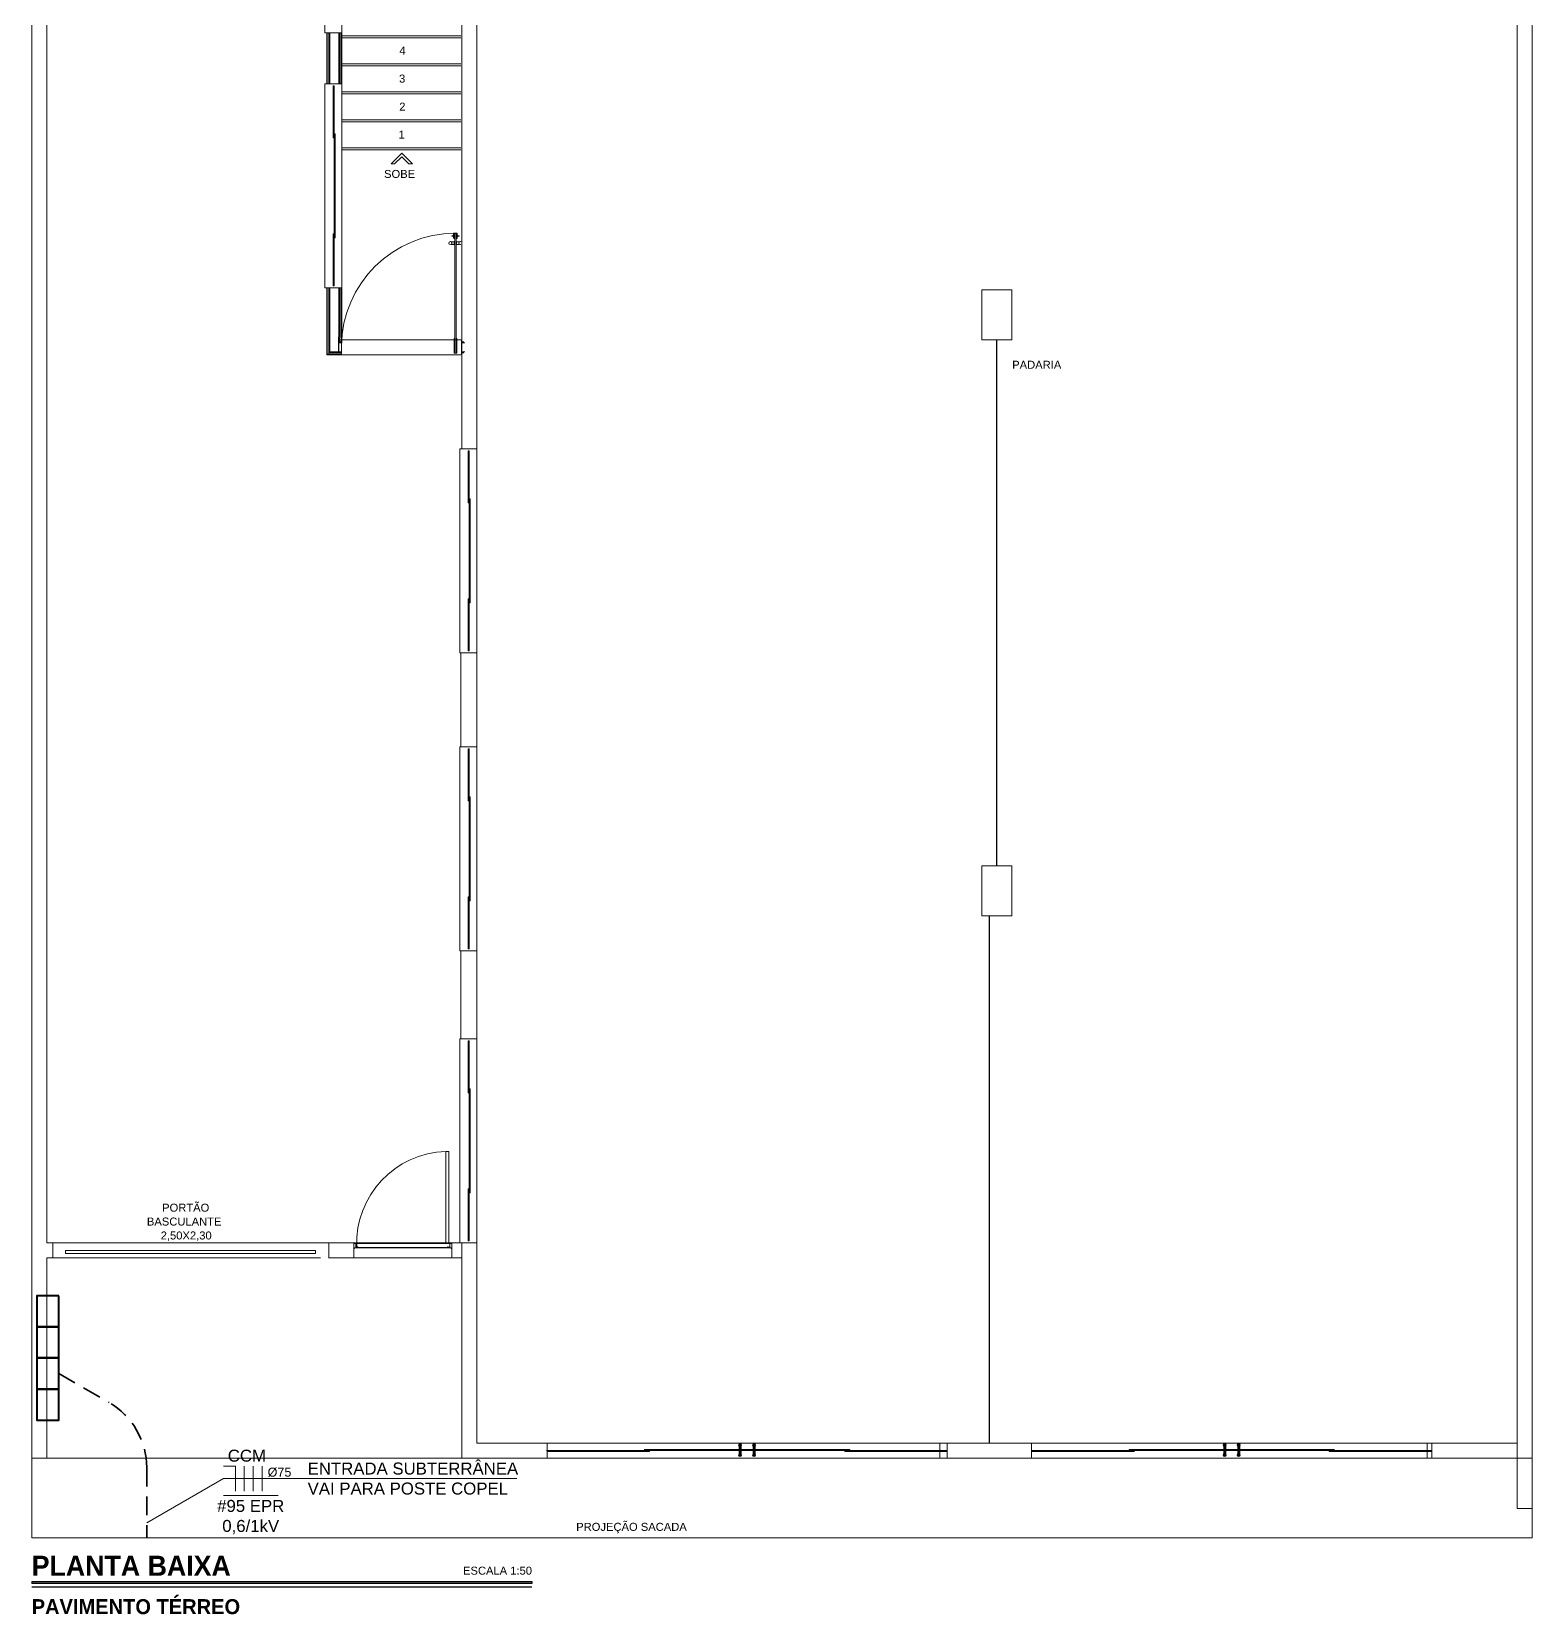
# Model space of a CAD drawing. Header units: millimetres. Extents: x 565.4 to 596.6, y 239.2 to 280.8.
# Drawn here: x 565.43 to 580.44, y 239.25 to 255.07 of the extents above; entities that cross this region are included whole.
import ezdxf
from ezdxf.enums import TextEntityAlignment as Align

# ---------------------------------------------------------------- set-up
doc = ezdxf.new("R2010")
doc.units = ezdxf.units.MM
doc.header["$LTSCALE"] = 75
doc.linetypes.add('HIDDEN', pattern=[0.375, 0.25, -0.125])
for name, color, linetype, lineweight in [('A Arquitetura LRZ', 252, 'Continuous', 9), ('A Cumbuca LRZ', 254, 'HIDDEN', 9), ('A Esquadrias LRZ', 252, 'Continuous', 9), ('A Mobiliário LRZ', 253, 'Continuous', 9), ('A Projeção LRZ', 253, 'HIDDEN', 9), ('B Componentes LRZ', 10, 'Continuous', 40), ('B Fiação LRZ', 71, 'Continuous', 13), ('B Linha de Chamada LRZ', 23, 'Continuous', 13), ('B Texto LRZ', 51, 'Continuous', 13), ('EE_ELETRODUTO', 170, 'Continuous', 35)]:
    doc.layers.add(name, color=color, linetype=linetype, lineweight=lineweight)
doc.styles.add('R80', font='arial.ttf')
doc.styles.add('ROMANTICBOLD', font='romb____.pfb')

# ---------------------------------------------------------------- blocks, each defined once
blk = doc.blocks.new('TITULO')
at = {"color": 7}
for p, q in [((0, 5.8), (500.2, 5.8)), ((0, 5.8), (0, 3.8)), ((500.2, 3.8), (0, 3.8)), ((500.2, 5.8), (500.2, 3.8))]:
    blk.add_line(p, q, dxfattribs=at)
at = {"color": 8}
blk.add_line((500.2, 0), (0, 0), dxfattribs=at)
at = {"color": 7, "linetype": 'Continuous'}
blk.add_solid([(0, 5.8), (0, 3.8), (500.2, 5.8), (500.2, 3.8)], dxfattribs=at)
at = {"layer": 'B Texto LRZ', "color": 30, "style": 'ROMANTICBOLD'}
blk.add_attdef('PLANTA', text='', height=20, dxfattribs=at).set_placement((0, 21.4), align=Align.MIDDLE_LEFT)
at = {"layer": 'B Texto LRZ', "style": 'R80'}
blk.add_attdef('ESCALA', text='', height=8, dxfattribs=at).set_placement((500.2, 16.5), align=Align.MIDDLE_RIGHT)
blk = doc.blocks.new('NFFF')
at = {"layer": 'B Fiação LRZ', "color": 5}
for q in [(-16.9, 8.4), (-8.9, -8.4)]:
    blk.add_line((-8.9, 8.4), q, dxfattribs=at)
at = {"layer": 'B Fiação LRZ', "color": 1}
for p, q in [((-3, 8.4), (-3, -8.4)), ((3, 8.4), (3, -8.4)), ((8.9, 8.4), (8.9, -8.4))]:
    blk.add_line(p, q, dxfattribs=at)
at = {"layer": 'B Fiação LRZ', "color": 0, "style": 'R80'}
blk.add_attdef('C', text='', height=8, dxfattribs=at).set_placement((-1.3, 15.3), align=Align.MIDDLE)

msp = doc.modelspace()

# ---------------------------------------------------------------- hatches: boundary and pattern name
at = {"layer": 'A Esquadrias LRZ'}
for points in [[(572.518, 240.925), (572.522, 240.926), (572.526, 240.927), (572.529, 240.93), (572.531, 240.933), (572.533, 240.937), (572.533, 240.94), (572.533, 240.944), (572.531, 240.948), (572.529, 240.951), (572.526, 240.953), (572.522, 240.955), (572.518, 240.955), (572.514, 240.955), (572.511, 240.953), (572.508, 240.951), (572.505, 240.948), (572.504, 240.944), (572.503, 240.94), (572.504, 240.937), (572.505, 240.933), (572.508, 240.93), (572.511, 240.927), (572.514, 240.926)], [(572.518, 240.825), (572.522, 240.826), (572.526, 240.827), (572.529, 240.83), (572.531, 240.833), (572.533, 240.837), (572.533, 240.84), (572.533, 240.844), (572.531, 240.848), (572.529, 240.851), (572.526, 240.853), (572.522, 240.855), (572.518, 240.855), (572.514, 240.855), (572.511, 240.853), (572.508, 240.851), (572.505, 240.848), (572.504, 240.844), (572.503, 240.84), (572.504, 240.837), (572.505, 240.833), (572.508, 240.83), (572.511, 240.827), (572.514, 240.826)], [(572.518, 240.895), (572.528, 240.895), (572.528, 240.929), (572.524, 240.927), (572.52, 240.926), (572.517, 240.926), (572.513, 240.927), (572.509, 240.929), (572.508, 240.929), (572.508, 240.895), (572.516, 240.895)], [(572.528, 240.851), (572.528, 240.885), (572.508, 240.885), (572.508, 240.852), (572.513, 240.854), (572.516, 240.855), (572.52, 240.855), (572.524, 240.854), (572.527, 240.853), (572.528, 240.852)], [(572.658, 240.925), (572.662, 240.926), (572.666, 240.927), (572.669, 240.93), (572.671, 240.933), (572.673, 240.937), (572.673, 240.94), (572.673, 240.944), (572.671, 240.948), (572.669, 240.951), (572.666, 240.953), (572.662, 240.955), (572.658, 240.955), (572.654, 240.955), (572.651, 240.953), (572.648, 240.951), (572.645, 240.948), (572.644, 240.944), (572.643, 240.94), (572.644, 240.937), (572.645, 240.933), (572.648, 240.93), (572.651, 240.927), (572.654, 240.926)], [(572.658, 240.825), (572.662, 240.826), (572.666, 240.827), (572.669, 240.83), (572.671, 240.833), (572.673, 240.837), (572.673, 240.84), (572.673, 240.844), (572.671, 240.848), (572.669, 240.851), (572.666, 240.853), (572.662, 240.855), (572.658, 240.855), (572.654, 240.855), (572.651, 240.853), (572.648, 240.851), (572.645, 240.848), (572.644, 240.844), (572.643, 240.84), (572.644, 240.837), (572.645, 240.833), (572.648, 240.83), (572.651, 240.827), (572.654, 240.826)], [(572.658, 240.895), (572.668, 240.895), (572.668, 240.929), (572.664, 240.927), (572.66, 240.926), (572.657, 240.926), (572.653, 240.927), (572.649, 240.929), (572.648, 240.929), (572.648, 240.895), (572.656, 240.895)], [(572.668, 240.851), (572.668, 240.885), (572.648, 240.885), (572.648, 240.852), (572.653, 240.854), (572.656, 240.855), (572.66, 240.855), (572.664, 240.854), (572.667, 240.853), (572.668, 240.852)], [(577.362, 240.925), (577.366, 240.926), (577.369, 240.927), (577.372, 240.93), (577.375, 240.933), (577.376, 240.937), (577.377, 240.94), (577.376, 240.944), (577.375, 240.948), (577.372, 240.951), (577.369, 240.953), (577.366, 240.955), (577.362, 240.955), (577.358, 240.955), (577.354, 240.953), (577.351, 240.951), (577.349, 240.948), (577.347, 240.944), (577.347, 240.94), (577.347, 240.937), (577.349, 240.933), (577.351, 240.93), (577.354, 240.927), (577.358, 240.926)], [(577.362, 240.825), (577.366, 240.826), (577.369, 240.827), (577.372, 240.83), (577.375, 240.833), (577.376, 240.837), (577.377, 240.84), (577.376, 240.844), (577.375, 240.848), (577.372, 240.851), (577.369, 240.853), (577.366, 240.855), (577.362, 240.855), (577.358, 240.855), (577.354, 240.853), (577.351, 240.851), (577.349, 240.848), (577.347, 240.844), (577.347, 240.84), (577.347, 240.837), (577.349, 240.833), (577.351, 240.83), (577.354, 240.827), (577.358, 240.826)], [(577.362, 240.895), (577.372, 240.895), (577.372, 240.929), (577.367, 240.927), (577.364, 240.926), (577.361, 240.926), (577.356, 240.927), (577.353, 240.929), (577.352, 240.929), (577.352, 240.895), (577.359, 240.895)], [(577.372, 240.851), (577.372, 240.885), (577.352, 240.885), (577.352, 240.852), (577.356, 240.854), (577.359, 240.855), (577.364, 240.855), (577.367, 240.854), (577.371, 240.853), (577.372, 240.852)], [(577.502, 240.925), (577.506, 240.926), (577.509, 240.927), (577.512, 240.93), (577.515, 240.933), (577.516, 240.937), (577.517, 240.94), (577.516, 240.944), (577.515, 240.948), (577.512, 240.951), (577.509, 240.953), (577.506, 240.955), (577.502, 240.955), (577.498, 240.955), (577.494, 240.953), (577.491, 240.951), (577.489, 240.948), (577.487, 240.944), (577.487, 240.94), (577.487, 240.937), (577.489, 240.933), (577.491, 240.93), (577.494, 240.927), (577.498, 240.926)], [(577.502, 240.825), (577.506, 240.826), (577.509, 240.827), (577.512, 240.83), (577.515, 240.833), (577.516, 240.837), (577.517, 240.84), (577.516, 240.844), (577.515, 240.848), (577.512, 240.851), (577.509, 240.853), (577.506, 240.855), (577.502, 240.855), (577.498, 240.855), (577.494, 240.853), (577.491, 240.851), (577.489, 240.848), (577.487, 240.844), (577.487, 240.84), (577.487, 240.837), (577.489, 240.833), (577.491, 240.83), (577.494, 240.827), (577.498, 240.826)], [(577.502, 240.895), (577.512, 240.895), (577.512, 240.929), (577.507, 240.927), (577.504, 240.926), (577.501, 240.926), (577.496, 240.927), (577.493, 240.929), (577.492, 240.929), (577.492, 240.895), (577.499, 240.895)], [(577.512, 240.851), (577.512, 240.885), (577.492, 240.885), (577.492, 240.852), (577.496, 240.854), (577.499, 240.855), (577.504, 240.855), (577.507, 240.854), (577.511, 240.853), (577.512, 240.852)]]:
    msp.add_hatch(color=256, dxfattribs=at).paths.add_polyline_path(points, flags=0)

# ---------------------------------------------------------------- linework, layer by layer
for p, q in [((575.085, 246.73), (575.085, 251.99)), ((575.01, 240.96), (575.01, 246.23))]:
    msp.add_line(p, q)
at = {"layer": 'A Arquitetura LRZ'}
for p, q in [((565.435, 280.81), (565.435, 240.81)), ((580.435, 240.83), (580.435, 280.81)), ((580.285, 240.81), (580.285, 263.51)), ((565.585, 254.06), (565.585, 259.52)), ((569.735, 257.61), (569.735, 251.99)), ((569.885, 250.9), (569.885, 256.26)), ((568.385, 255.06), (568.385, 254.55)), ((568.386, 255.06), (568.386, 254.55)), ((568.39, 255.06), (568.39, 254.55)), ((568.405, 255.06), (568.405, 254.55)), ((568.415, 255.06), (568.415, 254.55)), ((568.505, 254.55), (568.505, 255.06)), ((568.515, 254.55), (568.515, 255.06)), ((568.53, 254.55), (568.53, 255.06)), ((568.534, 254.55), (568.534, 255.06)), ((568.535, 254.55), (568.535, 255.06)), ((568.535, 255.03), (569.725, 255.03)), ((568.535, 255.01), (569.725, 255.01)), ((568.535, 254.75), (569.725, 254.75)), ((568.535, 254.73), (569.725, 254.73)), ((568.535, 254.47), (569.725, 254.47)), ((568.535, 254.45), (569.725, 254.45)), ((568.535, 254.19), (569.725, 254.19)), ((568.535, 254.17), (569.725, 254.17)), ((565.585, 248.6), (565.585, 254.06)), ((568.535, 253.91), (569.725, 253.91)), ((568.535, 253.89), (569.725, 253.89)), ((568.385, 252.51), (568.385, 251.84)), ((568.386, 252.51), (568.386, 251.84)), ((568.39, 252.51), (568.39, 251.84)), ((568.405, 252.51), (568.405, 251.86)), ((568.415, 252.51), (568.415, 251.87)), ((568.505, 252.02), (568.505, 252.51)), ((568.515, 252.01), (568.515, 252.51)), ((568.53, 251.995), (568.53, 252.51)), ((568.534, 251.991), (568.534, 252.51)), ((568.535, 251.99), (568.535, 252.51)), ((574.935, 252.49), (574.935, 251.99)), ((575.235, 252.49), (574.935, 252.49)), ((575.23, 252.489), (575.23, 252.49)), ((575.235, 251.99), (575.235, 252.49)), ((568.501, 251.87), (568.501, 252.02)), ((568.501, 252.02), (568.505, 252.02)), ((568.531, 251.96), (568.505, 251.96)), ((568.505, 251.87), (568.505, 251.96)), ((568.511, 252.01), (568.515, 252.01)), ((568.511, 251.96), (568.511, 252.01)), ((568.531, 251.97), (568.515, 251.97)), ((568.515, 251.96), (568.515, 251.97)), ((568.526, 251.97), (568.526, 251.995)), ((568.526, 251.995), (568.53, 251.995)), ((568.53, 251.985), (568.53, 251.991)), ((568.53, 251.991), (568.534, 251.991)), ((568.531, 251.985), (568.53, 251.985)), ((568.53, 251.97), (568.53, 251.985)), ((568.531, 251.84), (568.531, 251.99)), ((568.531, 251.99), (568.535, 251.99)), ((569.735, 251.99), (569.731, 251.99)), ((569.731, 251.99), (569.731, 251.84)), ((569.735, 251.915), (569.731, 251.915)), ((569.732, 251.989), (569.732, 251.841)), ((569.736, 251.989), (569.732, 251.989)), ((569.735, 251.985), (569.736, 251.985)), ((569.735, 251.845), (569.735, 251.985)), ((569.735, 251.97), (569.74, 251.97)), ((569.735, 251.96), (569.755, 251.96)), ((569.736, 251.985), (569.74, 251.985)), ((569.74, 251.97), (569.755, 251.97)), ((569.755, 251.96), (569.765, 251.96)), ((574.935, 251.99), (575.235, 251.99)), ((575.23, 251.99), (575.23, 251.991)), ((568.531, 251.841), (568.385, 251.841)), ((568.385, 251.84), (568.531, 251.84)), ((568.405, 251.845), (568.39, 251.845)), ((568.531, 251.86), (568.405, 251.86)), ((568.405, 251.845), (568.405, 251.86)), ((568.531, 251.845), (568.405, 251.845)), ((568.531, 251.87), (568.415, 251.87)), ((568.415, 251.86), (568.415, 251.87)), ((569.731, 251.84), (569.735, 251.84)), ((569.732, 251.841), (569.736, 251.841)), ((569.735, 251.87), (569.755, 251.87)), ((569.735, 251.86), (569.74, 251.86)), ((569.735, 251.845), (569.736, 251.845)), ((569.735, 251.84), (569.735, 251.841)), ((569.735, 251.84), (569.735, 250.9)), ((569.736, 251.845), (569.74, 251.845)), ((569.74, 251.86), (569.755, 251.86)), ((569.755, 251.87), (569.765, 251.87)), ((569.725, 247.92), (569.725, 248.86)), ((569.885, 247.92), (569.885, 248.86)), ((565.585, 243.065), (565.585, 248.6)), ((574.935, 246.73), (574.935, 246.23)), ((575.235, 246.73), (574.935, 246.73)), ((575.235, 246.23), (575.235, 246.73)), ((574.935, 246.23), (575.235, 246.23)), ((569.725, 245), (569.725, 245.88)), ((569.885, 245), (569.885, 245.88)), ((565.585, 242.96), (565.585, 243.065)), ((565.645, 242.96), (565.585, 242.96)), ((565.645, 242.81), (565.645, 242.96)), ((565.645, 242.96), (568.405, 242.96)), ((568.402, 242.96), (568.405, 242.96)), ((568.655, 242.96), (568.405, 242.96)), ((568.405, 242.96), (568.405, 242.81)), ((568.655, 242.81), (568.655, 242.96)), ((568.661, 242.96), (569.628, 242.96)), ((569.715, 242.96), (569.635, 242.96)), ((569.635, 242.96), (569.635, 242.81)), ((569.735, 242.96), (569.735, 240.81)), ((569.885, 240.96), (569.885, 242.96)), ((565.585, 240.81), (565.585, 242.81)), ((565.585, 242.81), (565.645, 242.81)), ((568.322, 242.81), (565.645, 242.81)), ((568.405, 242.81), (568.402, 242.81)), ((568.405, 242.81), (568.655, 242.81)), ((569.635, 242.81), (568.655, 242.81)), ((569.635, 242.81), (569.735, 242.81)), ((565.435, 240.959), (565.435, 240.96)), ((570.588, 240.96), (569.885, 240.96)), ((570.588, 240.885), (570.583, 240.885)), ((570.588, 240.81), (570.588, 240.96)), ((575.432, 240.96), (574.588, 240.96)), ((574.588, 240.96), (574.588, 240.81)), ((575.432, 240.81), (575.432, 240.96)), ((580.285, 240.96), (579.432, 240.96)), ((579.432, 240.96), (579.432, 240.81)), ((565.435, 240.81), (565.585, 240.81)), ((569.735, 240.81), (570.588, 240.81)), ((574.588, 240.81), (574.515, 240.81)), ((574.588, 240.81), (575.432, 240.81)), ((579.432, 240.81), (579.385, 240.81)), ((579.432, 240.81), (580.435, 240.81))]:
    msp.add_line(p, q, dxfattribs=at)
at = {"layer": 'A Cumbuca LRZ'}
for p, q in [((569.135, 253.855), (569.029, 253.749)), ((569.135, 253.855), (569.029, 253.749)), ((569.064, 253.749), (569.135, 253.82)), ((569.135, 253.82), (569.064, 253.749)), ((569.241, 253.749), (569.135, 253.855)), ((569.135, 253.855), (569.241, 253.749)), ((569.135, 253.82), (569.206, 253.749)), ((569.135, 253.82), (569.206, 253.749)), ((569.029, 253.749), (569.064, 253.749)), ((569.064, 253.749), (569.029, 253.749)), ((569.206, 253.749), (569.241, 253.749)), ((569.206, 253.749), (569.241, 253.749)), ((565.585, 240.81), (568.435, 240.81))]:
    msp.add_line(p, q, dxfattribs=at)
at = {"layer": 'A Esquadrias LRZ'}
for p, q in [((568.365, 257.1), (568.365, 255.06)), ((568.535, 255.06), (568.535, 257.1)), ((568.365, 255.06), (568.535, 255.06)), ((568.365, 254.55), (568.365, 252.51)), ((568.535, 254.55), (568.365, 254.55)), ((568.45, 254.01), (568.45, 254.53)), ((568.45, 254.53), (568.46, 254.53)), ((568.46, 254.53), (568.46, 254.01)), ((568.535, 252.51), (568.535, 254.55)), ((568.46, 254.01), (568.45, 254.01)), ((568.46, 253.53), (568.46, 254.05)), ((568.46, 254.05), (568.47, 254.05)), ((568.47, 254.05), (568.47, 253.53)), ((568.46, 253.01), (568.46, 253.53)), ((568.46, 253.53), (568.47, 253.53)), ((568.47, 253.53), (568.46, 253.53)), ((568.47, 253.53), (568.47, 253.01)), ((568.45, 253.05), (568.46, 253.05)), ((568.45, 252.53), (568.45, 253.05)), ((568.46, 253.05), (568.46, 252.53)), ((568.47, 253.01), (568.46, 253.01)), ((568.365, 252.51), (568.535, 252.51)), ((568.46, 252.53), (568.45, 252.53)), ((568.531, 251.99), (568.531, 251.985)), ((568.533, 251.927), (568.531, 251.927)), ((568.533, 251.898), (568.533, 251.927)), ((569.725, 251.99), (568.535, 251.99)), ((568.531, 251.898), (568.533, 251.898)), ((568.531, 251.84), (569.725, 251.84)), ((569.885, 250.9), (569.715, 250.9)), ((569.715, 250.9), (569.715, 248.86)), ((569.8, 250.88), (569.81, 250.88)), ((569.8, 250.36), (569.8, 250.88)), ((569.81, 250.88), (569.81, 250.36)), ((569.885, 248.86), (569.885, 250.9)), ((569.81, 250.36), (569.8, 250.36)), ((569.81, 250.4), (569.82, 250.4)), ((569.81, 249.88), (569.81, 250.4)), ((569.82, 250.4), (569.82, 249.88)), ((569.82, 249.88), (569.81, 249.88)), ((569.81, 249.88), (569.82, 249.88)), ((569.81, 249.36), (569.81, 249.88)), ((569.82, 249.88), (569.82, 249.36)), ((569.8, 249.4), (569.81, 249.4)), ((569.8, 248.88), (569.8, 249.4)), ((569.81, 249.4), (569.81, 248.88)), ((569.82, 249.36), (569.81, 249.36)), ((569.715, 248.86), (569.885, 248.86)), ((569.81, 248.88), (569.8, 248.88)), ((569.715, 247.92), (569.715, 245.88)), ((569.885, 247.92), (569.715, 247.92)), ((569.8, 247.38), (569.8, 247.9)), ((569.8, 247.9), (569.81, 247.9)), ((569.81, 247.9), (569.81, 247.38)), ((569.885, 245.88), (569.885, 247.92)), ((569.81, 247.38), (569.8, 247.38)), ((569.81, 246.9), (569.81, 247.42)), ((569.81, 247.42), (569.82, 247.42)), ((569.82, 247.42), (569.82, 246.9)), ((569.81, 246.38), (569.81, 246.9)), ((569.81, 246.9), (569.82, 246.9)), ((569.82, 246.9), (569.81, 246.9)), ((569.82, 246.9), (569.82, 246.38)), ((569.8, 246.42), (569.81, 246.42)), ((569.8, 245.9), (569.8, 246.42)), ((569.81, 246.42), (569.81, 245.9)), ((569.82, 246.38), (569.81, 246.38)), ((569.81, 245.9), (569.8, 245.9)), ((569.715, 245.88), (569.885, 245.88)), ((569.715, 245), (569.715, 242.96)), ((569.885, 245), (569.715, 245)), ((569.8, 244.46), (569.8, 244.98)), ((569.8, 244.98), (569.81, 244.98)), ((569.81, 244.98), (569.81, 244.46)), ((569.885, 242.96), (569.885, 245)), ((569.81, 243.98), (569.81, 244.5)), ((569.81, 244.5), (569.82, 244.5)), ((569.82, 244.5), (569.82, 243.98)), ((569.81, 244.46), (569.8, 244.46)), ((569.576, 243.876), (569.606, 243.876)), ((569.576, 242.954), (569.576, 243.876)), ((569.606, 243.876), (569.606, 242.954)), ((569.81, 243.46), (569.81, 243.98)), ((569.81, 243.98), (569.82, 243.98)), ((569.82, 243.98), (569.81, 243.98)), ((569.82, 243.98), (569.82, 243.46)), ((569.8, 243.5), (569.81, 243.5)), ((569.8, 242.98), (569.8, 243.5)), ((569.81, 243.5), (569.81, 242.98)), ((569.82, 243.46), (569.81, 243.46)), ((568.661, 242.96), (568.655, 242.96)), ((568.655, 242.906), (568.661, 242.906)), ((568.656, 242.954), (568.656, 242.959)), ((568.656, 242.959), (568.662, 242.959)), ((568.676, 242.954), (568.656, 242.954)), ((568.656, 242.908), (568.656, 242.912)), ((568.662, 242.908), (568.656, 242.908)), ((568.657, 242.913), (568.675, 242.913)), ((568.662, 242.959), (568.661, 242.96)), ((568.661, 242.906), (568.662, 242.908)), ((568.675, 242.913), (569.615, 242.913)), ((569.614, 242.954), (568.676, 242.954)), ((568.676, 242.919), (568.676, 242.954)), ((568.689, 242.919), (568.676, 242.919)), ((568.676, 242.918), (568.696, 242.918)), ((568.676, 242.914), (568.676, 242.917)), ((568.676, 242.914), (569.614, 242.914)), ((568.689, 242.92), (568.689, 242.919)), ((568.696, 242.921), (568.691, 242.921)), ((568.697, 242.919), (568.697, 242.92)), ((569.606, 242.954), (569.576, 242.954)), ((569.592, 242.92), (569.592, 242.919)), ((569.599, 242.921), (569.594, 242.921)), ((569.594, 242.918), (569.613, 242.918)), ((569.6, 242.919), (569.6, 242.92)), ((569.613, 242.919), (569.6, 242.919)), ((569.634, 242.954), (569.614, 242.954)), ((569.614, 242.954), (569.614, 242.919)), ((569.614, 242.917), (569.614, 242.914)), ((569.615, 242.913), (569.633, 242.913)), ((569.635, 242.96), (569.628, 242.96)), ((569.628, 242.96), (569.628, 242.959)), ((569.628, 242.959), (569.634, 242.959)), ((569.634, 242.908), (569.628, 242.908)), ((569.628, 242.908), (569.628, 242.906)), ((569.628, 242.906), (569.635, 242.906)), ((569.634, 242.959), (569.634, 242.954)), ((569.634, 242.912), (569.634, 242.908)), ((569.715, 242.96), (569.885, 242.96)), ((569.81, 242.98), (569.8, 242.98)), ((574.588, 240.96), (570.588, 240.96)), ((571.613, 240.885), (570.588, 240.885)), ((570.588, 240.875), (571.613, 240.875)), ((572.508, 240.895), (571.563, 240.895)), ((571.563, 240.895), (571.563, 240.885)), ((571.563, 240.885), (572.508, 240.885)), ((571.613, 240.875), (571.613, 240.885)), ((572.508, 240.929), (572.508, 240.895)), ((572.528, 240.895), (572.508, 240.895)), ((572.508, 240.885), (572.508, 240.851)), ((572.508, 240.885), (572.528, 240.885)), ((572.528, 240.895), (572.528, 240.93)), ((572.588, 240.895), (572.528, 240.895)), ((572.528, 240.851), (572.528, 240.885)), ((572.528, 240.885), (572.588, 240.885)), ((572.588, 240.885), (572.588, 240.895)), ((572.588, 240.895), (572.588, 240.885)), ((572.648, 240.895), (572.588, 240.895)), ((572.588, 240.885), (572.648, 240.885)), ((572.648, 240.929), (572.648, 240.895)), ((572.668, 240.895), (572.648, 240.895)), ((572.648, 240.885), (572.648, 240.851)), ((572.648, 240.885), (572.668, 240.885)), ((572.668, 240.895), (572.668, 240.93)), ((573.613, 240.895), (572.668, 240.895)), ((572.668, 240.851), (572.668, 240.885)), ((572.668, 240.885), (573.613, 240.885)), ((574.588, 240.885), (573.563, 240.885)), ((573.563, 240.885), (573.563, 240.875)), ((573.563, 240.875), (574.588, 240.875)), ((573.613, 240.885), (573.613, 240.895)), ((574.515, 240.885), (574.515, 240.96)), ((574.515, 240.81), (574.515, 240.875)), ((579.432, 240.96), (575.432, 240.96)), ((576.457, 240.885), (575.432, 240.885)), ((575.432, 240.875), (576.457, 240.875)), ((577.352, 240.895), (576.407, 240.895)), ((576.407, 240.895), (576.407, 240.885)), ((576.407, 240.885), (577.352, 240.885)), ((576.457, 240.875), (576.457, 240.885)), ((577.352, 240.929), (577.352, 240.895)), ((577.372, 240.895), (577.352, 240.895)), ((577.352, 240.885), (577.352, 240.851)), ((577.352, 240.885), (577.372, 240.885)), ((577.372, 240.895), (577.372, 240.93)), ((577.432, 240.895), (577.372, 240.895)), ((577.372, 240.851), (577.372, 240.885)), ((577.372, 240.885), (577.432, 240.885)), ((577.432, 240.885), (577.432, 240.895)), ((577.432, 240.895), (577.432, 240.885)), ((577.492, 240.895), (577.432, 240.895)), ((577.432, 240.885), (577.492, 240.885)), ((577.492, 240.929), (577.492, 240.895)), ((577.512, 240.895), (577.492, 240.895)), ((577.492, 240.885), (577.492, 240.851)), ((577.492, 240.885), (577.512, 240.885)), ((577.512, 240.895), (577.512, 240.93)), ((578.457, 240.895), (577.512, 240.895)), ((577.512, 240.851), (577.512, 240.885)), ((577.512, 240.885), (578.457, 240.885)), ((579.432, 240.885), (578.407, 240.885)), ((578.407, 240.885), (578.407, 240.875)), ((578.407, 240.875), (579.432, 240.875)), ((578.457, 240.885), (578.457, 240.895)), ((579.385, 240.885), (579.385, 240.96)), ((579.385, 240.81), (579.385, 240.875)), ((565.585, 240.81), (569.735, 240.81)), ((570.588, 240.81), (574.515, 240.81)), ((575.432, 240.81), (579.385, 240.81)), ((580.285, 240.81), (580.285, 240.305)), ((580.285, 240.305), (580.438, 240.305))]:
    msp.add_line(p, q, dxfattribs=at)
msp.add_circle((569.61, 242.958), 0.004, dxfattribs=at)
for centre, radius, start, end in [((569.606, 242.954), 0.922, 91.8636, 181.8636), ((568.657, 242.912), 0.0005, 90, 180), ((568.675, 242.914), 0.0012, 270, 0), ((568.676, 242.919), 0.0005, 180, 270), ((568.676, 242.917), 0.0005, 90, 180), ((568.691, 242.92), 0.0012, 90, 180), ((568.696, 242.92), 0.0012, 0, 90), ((568.696, 242.919), 0.0012, 270, 0), ((569.594, 242.92), 0.0012, 90, 180), ((569.594, 242.919), 0.0012, 180, 270), ((569.599, 242.92), 0.0012, 0, 90), ((569.613, 242.919), 0.0005, 270, 0), ((569.613, 242.917), 0.0005, 0, 90), ((569.615, 242.914), 0.0012, 180, 270), ((569.633, 242.912), 0.0005, 0, 90), ((572.518, 240.94), 0.015, 0, 180), ((572.518, 240.94), 0.015, 180, 0), ((572.518, 240.84), 0.015, 0, 180), ((572.518, 240.84), 0.015, 180, 0), ((572.658, 240.94), 0.015, 0, 180), ((572.658, 240.94), 0.015, 180, 0), ((572.658, 240.84), 0.015, 0, 180), ((572.658, 240.84), 0.015, 180, 0), ((577.362, 240.94), 0.015, 0, 180), ((577.362, 240.94), 0.015, 180, 0), ((577.362, 240.84), 0.015, 0, 180), ((577.362, 240.84), 0.015, 180, 0), ((577.502, 240.94), 0.015, 0, 180), ((577.502, 240.94), 0.015, 180, 0), ((577.502, 240.84), 0.015, 0, 180), ((577.502, 240.84), 0.015, 180, 0)]:
    msp.add_arc(centre, radius, start, end, dxfattribs=at)
at = {"layer": 'A Mobiliário LRZ'}
for p, q in [((569.634, 253.029), (569.634, 253.027)), ((569.649, 253.029), (569.634, 253.029)), ((569.634, 253.027), (569.649, 253.027)), ((569.638, 253.029), (569.638, 253.027)), ((569.638, 253.029), (569.638, 253.027)), ((569.64, 253.029), (569.64, 253.027)), ((569.642, 253.029), (569.642, 253.027)), ((569.647, 253.029), (569.647, 253.027)), ((569.649, 253.032), (569.649, 253.024)), ((569.65, 253.032), (569.649, 253.032)), ((569.649, 253.024), (569.65, 253.024)), ((569.65, 253.036), (569.65, 253.021)), ((569.653, 253.036), (569.65, 253.036)), ((569.65, 253.021), (569.653, 253.021)), ((569.653, 253.056), (569.659, 253.056)), ((569.653, 253.007), (569.653, 253.056)), ((569.653, 253.056), (569.653, 253.007)), ((569.665, 253.056), (569.653, 253.056)), ((569.659, 253.056), (569.659, 253.001)), ((569.659, 253.056), (569.665, 253.056)), ((569.659, 253.001), (569.659, 253.056)), ((569.659, 253.056), (569.659, 253.001)), ((569.665, 253.056), (569.665, 253.001)), ((569.665, 251.856), (569.665, 253.056)), ((569.665, 253.054), (569.666, 253.054)), ((569.665, 253.051), (569.665, 253.054)), ((569.665, 253.054), (569.678, 253.054)), ((569.665, 253.051), (569.678, 253.051)), ((569.665, 251.856), (569.665, 253.051)), ((569.666, 253.051), (569.665, 253.051)), ((569.678, 253.051), (569.665, 253.051)), ((569.666, 253.054), (569.677, 253.054)), ((569.666, 253.051), (569.666, 253.054)), ((569.666, 253.054), (569.666, 253.051)), ((569.666, 253.054), (569.666, 253.051)), ((569.677, 253.051), (569.666, 253.051)), ((569.667, 253.056), (569.677, 253.056)), ((569.667, 253.054), (569.667, 253.056)), ((569.677, 253.056), (569.667, 253.056)), ((569.667, 253.056), (569.667, 253.054)), ((569.677, 253.054), (569.667, 253.054)), ((569.677, 253.056), (569.677, 253.054)), ((569.677, 253.056), (569.677, 253.054)), ((569.677, 253.054), (569.677, 253.051)), ((569.677, 253.054), (569.678, 253.054)), ((569.677, 253.051), (569.677, 253.054)), ((569.677, 253.054), (569.677, 253.051)), ((569.678, 253.051), (569.677, 253.051)), ((569.678, 253.056), (569.684, 253.056)), ((569.678, 253.001), (569.678, 253.056)), ((569.678, 253.056), (569.69, 253.056)), ((569.678, 253.056), (569.678, 251.856)), ((569.678, 253.054), (569.678, 253.051)), ((569.678, 253.051), (569.678, 251.856)), ((569.684, 253.056), (569.69, 253.056)), ((569.684, 253.001), (569.684, 253.056)), ((569.684, 253.056), (569.684, 253.001)), ((569.684, 253.056), (569.684, 253.001)), ((569.69, 253.056), (569.69, 253.007)), ((569.69, 253.056), (569.69, 253.007)), ((569.69, 253.036), (569.691, 253.036)), ((569.691, 253.021), (569.69, 253.021)), ((569.691, 253.036), (569.691, 253.021)), ((569.691, 253.032), (569.692, 253.032)), ((569.692, 253.024), (569.691, 253.024)), ((569.692, 253.032), (569.692, 253.024)), ((569.692, 253.029), (569.708, 253.029)), ((569.708, 253.027), (569.692, 253.027)), ((569.695, 253.029), (569.695, 253.027)), ((569.7, 253.029), (569.7, 253.027)), ((569.702, 253.029), (569.702, 253.027)), ((569.704, 253.029), (569.704, 253.027)), ((569.704, 253.029), (569.704, 253.027)), ((569.708, 253.029), (569.708, 253.027)), ((569.63, 252.968), (569.66, 252.968)), ((569.66, 252.968), (569.63, 252.968)), ((569.66, 252.943), (569.63, 252.943)), ((569.66, 252.943), (569.63, 252.943)), ((569.659, 253.001), (569.653, 253.007)), ((569.653, 253.007), (569.659, 253.001)), ((569.665, 253.001), (569.659, 253.001)), ((569.659, 253.001), (569.665, 253.001)), ((569.66, 252.971), (569.665, 252.971)), ((569.66, 252.941), (569.66, 252.971)), ((569.66, 252.971), (569.66, 252.941)), ((569.665, 252.971), (569.66, 252.971)), ((569.66, 252.968), (569.66, 252.943)), ((569.665, 252.941), (569.66, 252.941)), ((569.66, 252.941), (569.665, 252.941)), ((569.665, 252.971), (569.665, 252.941)), ((569.684, 253.001), (569.678, 253.001)), ((569.684, 253.001), (569.678, 253.001)), ((569.678, 252.971), (569.683, 252.971)), ((569.678, 252.941), (569.678, 252.971)), ((569.678, 252.971), (569.683, 252.971)), ((569.683, 252.941), (569.678, 252.941)), ((569.683, 252.941), (569.678, 252.941)), ((569.683, 252.971), (569.683, 252.941)), ((569.683, 252.971), (569.683, 252.941)), ((569.683, 252.968), (569.712, 252.968)), ((569.683, 252.943), (569.683, 252.968)), ((569.683, 252.968), (569.712, 252.968)), ((569.712, 252.943), (569.683, 252.943)), ((569.683, 252.943), (569.712, 252.943)), ((569.69, 253.007), (569.684, 253.001)), ((569.69, 253.007), (569.684, 253.001)), ((569.658, 252), (569.661, 252.003)), ((569.661, 252.003), (569.658, 252)), ((569.658, 251.856), (569.658, 252)), ((569.658, 252), (569.658, 251.856)), ((569.661, 252.003), (569.661, 251.856)), ((569.661, 252.003), (569.665, 252.003)), ((569.661, 251.856), (569.661, 252.003)), ((569.661, 252.003), (569.661, 251.856)), ((569.665, 252.003), (569.661, 252.003)), ((569.665, 252.003), (569.665, 251.856)), ((569.678, 252.003), (569.682, 252.003)), ((569.678, 251.856), (569.678, 252.003)), ((569.682, 252.003), (569.678, 252.003)), ((569.682, 252.003), (569.685, 252)), ((569.682, 251.856), (569.682, 252.003)), ((569.682, 252.003), (569.682, 251.856)), ((569.682, 252.003), (569.682, 251.856)), ((569.685, 252), (569.682, 252.003)), ((569.685, 252), (569.685, 251.856)), ((569.685, 251.856), (569.685, 252)), ((569.661, 251.856), (569.658, 251.856)), ((569.658, 251.856), (569.685, 251.856)), ((569.665, 251.856), (569.661, 251.856)), ((569.678, 251.856), (569.665, 251.856)), ((569.682, 251.856), (569.678, 251.856)), ((569.685, 251.856), (569.682, 251.856)), ((565.772, 242.885), (568.272, 242.885)), ((565.772, 242.885), (565.772, 242.855)), ((568.272, 242.855), (565.772, 242.855)), ((568.272, 242.855), (568.272, 242.885))]:
    msp.add_line(p, q, dxfattribs=at)
for centre, radius, start, end in [((569.672, 251.915), 1.14, 90, 179.3959), ((569.621, 252.956), 0.015, 90, 270), ((569.621, 252.956), 0.015, 90, 270), ((569.621, 252.956), 0.015, 270, 90), ((569.621, 252.956), 0.015, 270, 90), ((569.621, 252.956), 0.015, 303.5573, 56.4427), ((569.721, 252.956), 0.015, 90, 270), ((569.721, 252.956), 0.015, 90, 270), ((569.721, 252.956), 0.015, 123.5573, 236.4427), ((569.721, 252.956), 0.015, 75, 90), ((569.721, 252.956), 0.015, 70.1123, 90), ((569.721, 252.956), 0.015, 270, 289.8877), ((569.721, 252.956), 0.015, 270, 285)]:
    msp.add_arc(centre, radius, start, end, dxfattribs=at)
at = {"layer": 'A Projeção LRZ'}
for p, q in [((565.435, 240.81), (565.435, 240.013)), ((580.435, 240.013), (580.435, 240.83)), ((565.435, 240.013), (580.435, 240.013))]:
    msp.add_line(p, q, dxfattribs=at)
at = {"layer": 'B Componentes LRZ'}
for points in [[(565.705, 242.43), (565.485, 242.43), (565.485, 242.12), (565.705, 242.12)], [(565.705, 242.12), (565.485, 242.12), (565.485, 241.81), (565.705, 241.81)], [(565.705, 241.81), (565.485, 241.81), (565.485, 241.5), (565.705, 241.5)], [(565.705, 241.5), (565.485, 241.5), (565.485, 241.19), (565.705, 241.19)]]:
    msp.add_lwpolyline(points, close=True, dxfattribs=at)
at = {"layer": 'B Fiação LRZ'}
msp.add_line((567.353, 240.434), (567.898, 240.434), dxfattribs=at)
at = {"layer": 'B Linha de Chamada LRZ'}
for p, q in [((567.353, 240.604), (566.585, 240.161)), ((570.285, 240.604), (567.353, 240.604))]:
    msp.add_line(p, q, dxfattribs=at)
at = {"layer": 'EE_ELETRODUTO', "linetype": 'HIDDEN', "ltscale": 0.01}
for p, q in [((565.705, 241.655), (566.21, 241.364)), ((566.585, 240.714), (566.585, 240.013))]:
    msp.add_line(p, q, dxfattribs=at)
msp.add_arc((565.835, 240.714), 0.75, 0, 60, dxfattribs=at)

# ---------------------------------------------------------------- block references
at = {"xscale": 0.01, "yscale": 0.01, "zscale": 0.01}
msp.add_blockref('TITULO', (565.435, 239.519), dxfattribs=at).add_auto_attribs({'PLANTA': 'PLANTA BAIXA', 'ESCALA': 'ESCALA 1:50'})
at = {"layer": 'B Fiação LRZ', "xscale": 0.015, "yscale": 0.015, "zscale": 0.015}
msp.add_blockref('NFFF', (567.606, 240.604), dxfattribs=at).add_auto_attribs({'C': 'CCM'})

# ---------------------------------------------------------------- texts
at = {"layer": 'A Cumbuca LRZ', "style": 'R80'}
for s, p in [('4', (569.111, 254.841)), ('3', (569.108, 254.561)), ('2', (569.11, 254.281)), ('1', (569.103, 254.001)), ('SOBE', (568.958, 253.608)), ('PADARIA', (575.238, 251.7)), ('PORTÃO', (566.739, 243.273)), ('BASCULANTE', (566.587, 243.134)), ('2,50X2,30', (566.725, 242.995)), ('PROJEÇÃO SACADA', (570.879, 240.082))]:
    msp.add_text(s, height=0.08, dxfattribs=at).set_placement(p)
at = {"layer": 'B Fiação LRZ', "char_height": 0.12, "style": 'R80'}
for s, width, insert, attachment_point in [('ENTRADA SUBTERRÂNEA\\PVAI PARA POSTE COPEL', 226.47802, (568.194, 240.604), 4), ('#95 EPR\\P0,6/1kV', 70.2578, (567.625, 240.391), 2)]:
    msp.add_mtext_dynamic_manual_height_columns(s, width=width, gutter_width=40, heights=[0], dxfattribs=dict(at, insert=insert, attachment_point=attachment_point))
at = {"layer": 'B Texto LRZ', "color": 30, "style": 'ROMANTICBOLD'}
msp.add_text('PAVIMENTO TÉRREO', height=0.15, dxfattribs=at).set_placement((565.435, 239.399), align=Align.TOP_LEFT)
at = {"layer": 'B Texto LRZ', "insert": (567.794, 240.667), "char_height": 0.09, "attachment_point": 4, "style": 'R80'}
msp.add_mtext_dynamic_manual_height_columns('Ø75', width=16.1654, gutter_width=45, heights=[0], dxfattribs=at)

doc.saveas('drawing.dxf')
